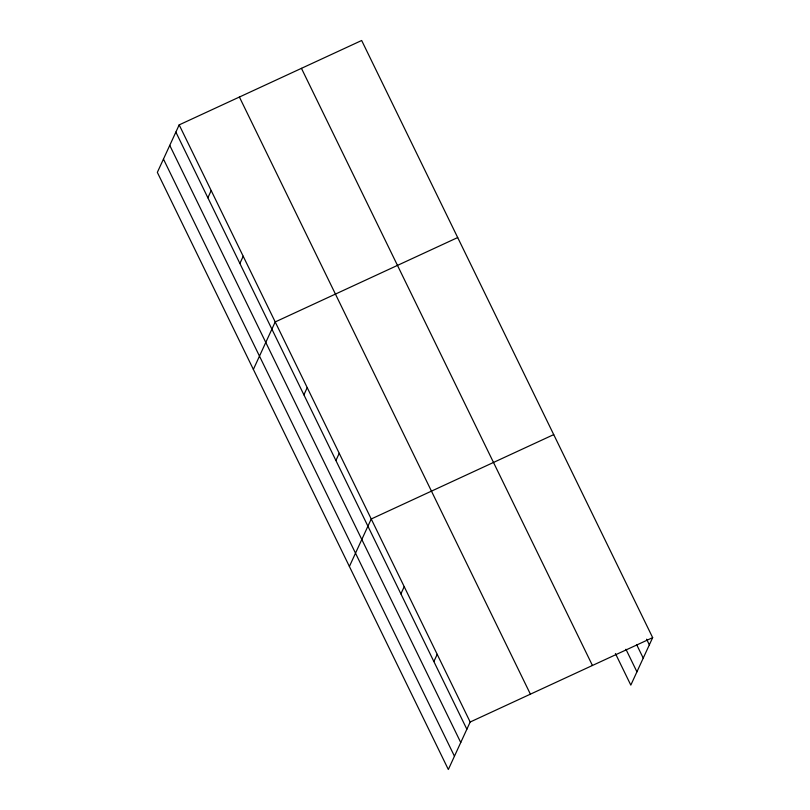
<?xml version="1.0" encoding="UTF-8"?>
<svg xmlns="http://www.w3.org/2000/svg" width="810" height="810" viewBox="0 0 810 810"><rect width="100%" height="100%" fill="white"/><g stroke="black" fill="none" stroke-linecap="round" stroke-linejoin="round"><path stroke-width="1.21" d="M179.182 124.882L157.343 172.368L448.335 769.5L470.175 722.014L652.658 637.632L361.665 40.5L179.182 124.882L470.175 722.014M207.876 197.782L211.197 190.573M239.881 263.463L243.202 256.254M253.368 369.421L275.208 321.934L457.69 237.553M303.902 394.834L307.223 387.625M335.917 460.515L339.228 453.306M349.393 566.473L371.233 518.987L553.716 434.606M400.899 593.872L404.22 586.663M433.876 661.547L437.197 654.338M652.658 637.632L630.818 685.118L615.428 653.538M646.593 639.201L649.337 644.841M636.63 644.598L643.231 658.125M625.938 649.266L636.933 671.824M301.452 68.344L592.434 665.476M239.406 97.038L530.398 694.17M175.871 132.101L466.854 729.223M169.756 145.385L460.748 742.517M163.458 159.084L454.45 756.206"/></g></svg>
